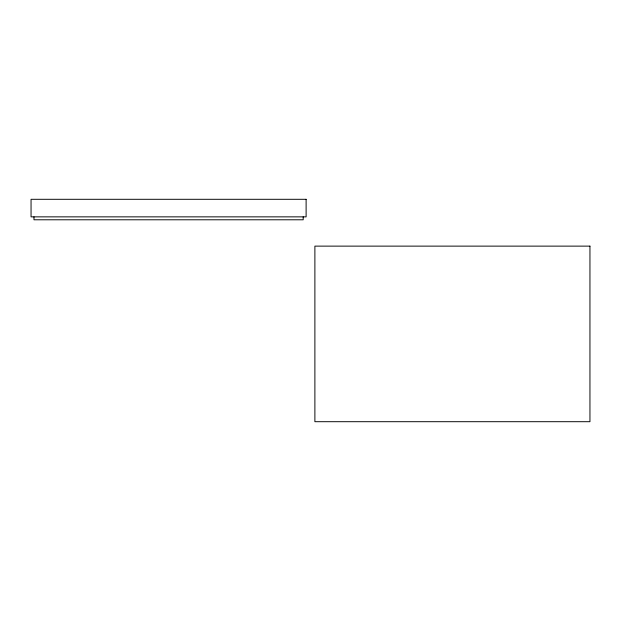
<?xml version="1.0" encoding="UTF-8"?>
<svg xmlns="http://www.w3.org/2000/svg" width="621" height="621" viewBox="0 0 621 621"><rect width="100%" height="100%" fill="white"/><g stroke="black" fill="none" stroke-linecap="round" stroke-linejoin="round"><path stroke-width="0.93" d="M303.188 216.861L303.188 219.787L33.976 219.787L33.976 216.861M306.114 199.302L31.05 199.302L31.05 216.861L306.114 216.861L306.114 199.302M589.95 246.126L314.886 246.126L314.886 421.698L589.95 421.698L589.95 246.126"/></g></svg>
